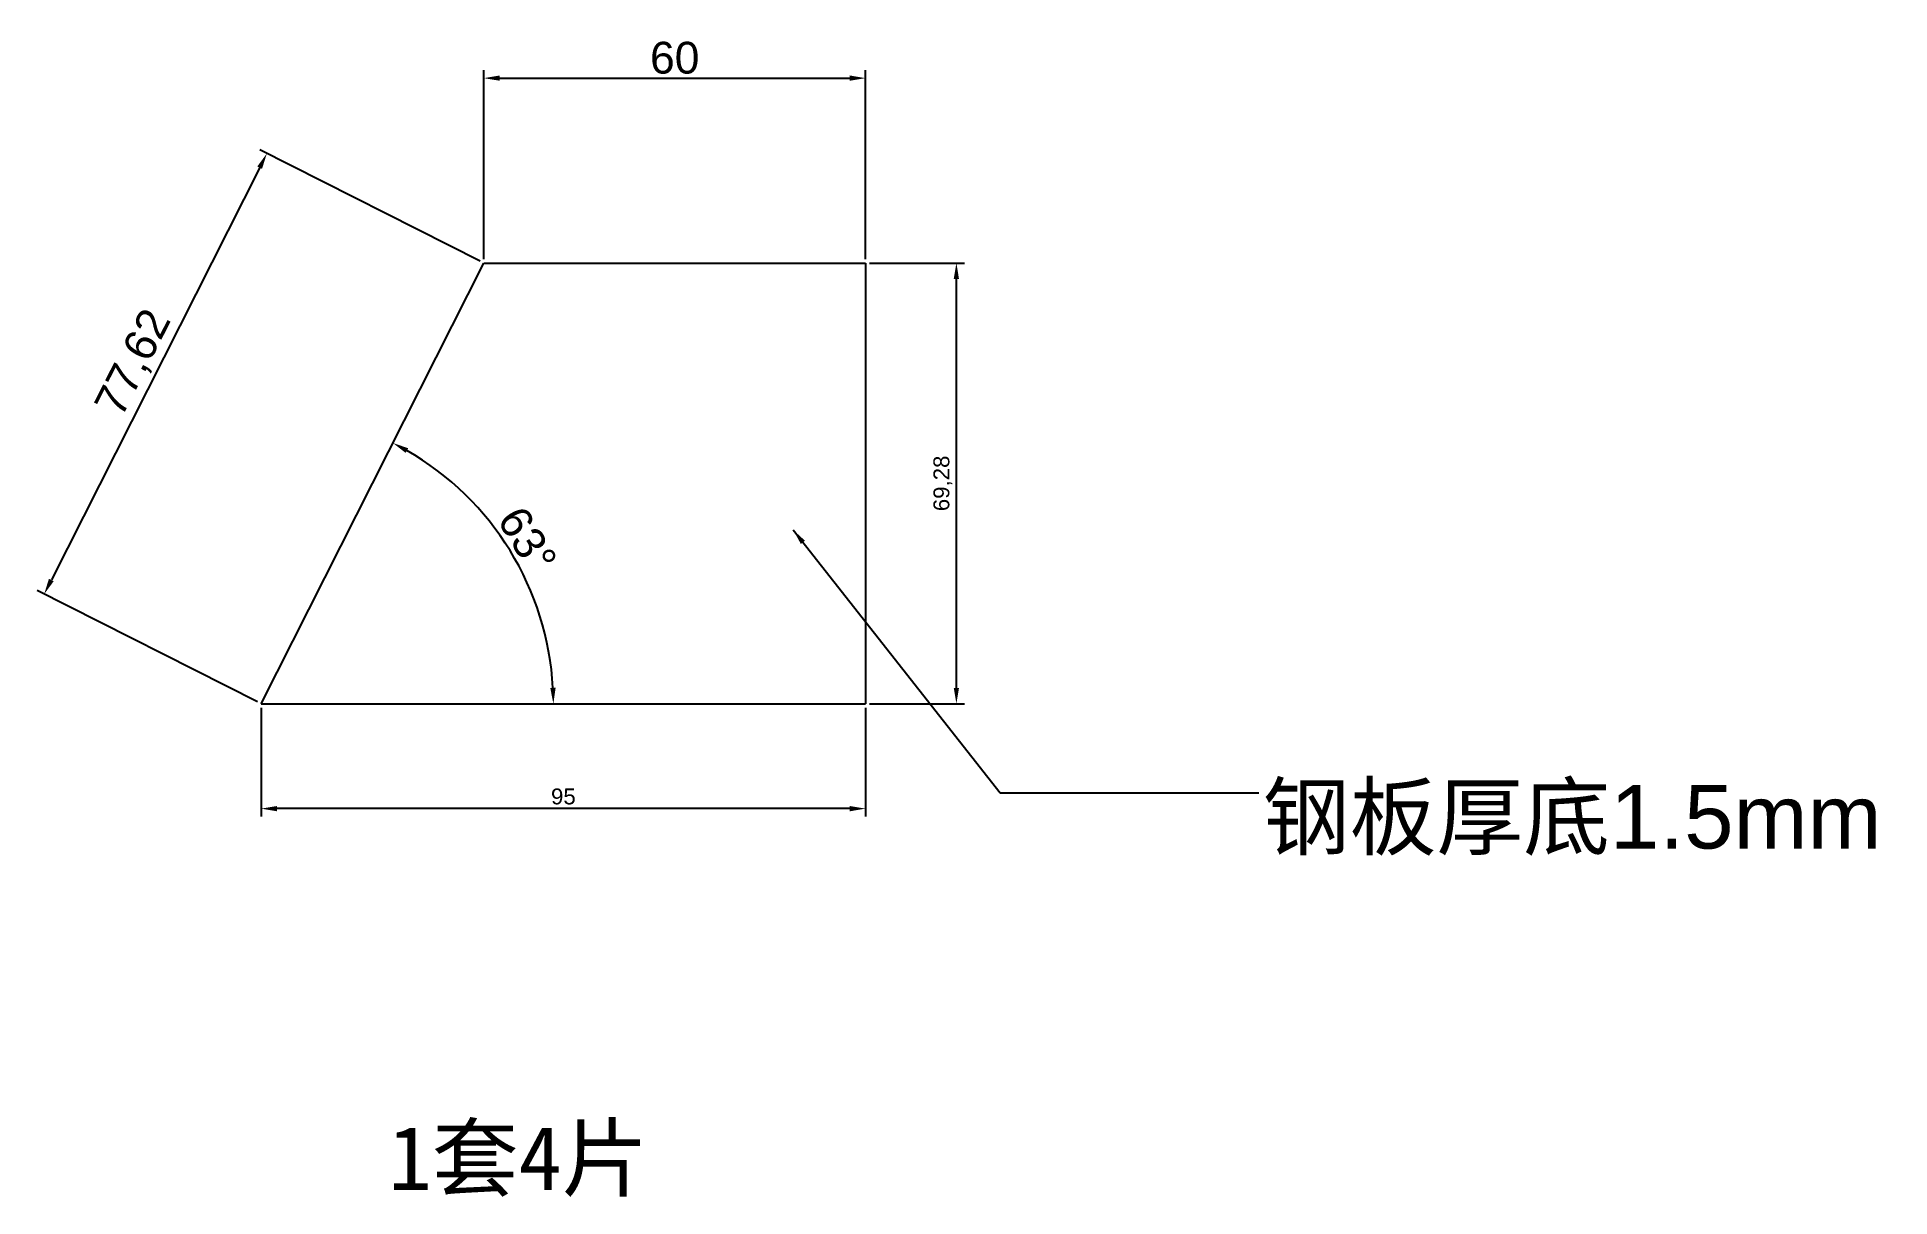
# Model space of a CAD drawing. Header units: millimetres. Extents: x -30 to 261, y -78 to 105.
import ezdxf

# ---------------------------------------------------------------- set-up
doc = ezdxf.new("R2010")
doc.units = ezdxf.units.MM
doc.styles.get("Standard").update_dxf_attribs({"font": 'arial.ttf'})
doc.dimstyles.new('ISO-25', dxfattribs={"dimtxt": 2.5, "dimasz": 2.5, "dimexe": 1.25, "dimexo": 0.625, "dimtad": 1, "dimtxsty": 'Standard', "dimcen": 2.5, "dimadec": 0, "dimazin": 0, "dimtfac": 1, "dimtmove": 0, "dimatfit": 3, "dimfxl": 1, "dimarcsym": 0})

# ---------------------------------------------------------------- blocks, each defined once
blk = doc.blocks.new('*D2')
at = {"color": 0, "lineweight": -2, "transparency": 16777216}
for p, q in [((40, 69.91), (40, 99.6)), ((100, 69.91), (100, 99.6)), ((42.5, 98.35), (97.5, 98.35))]:
    blk.add_line(p, q, dxfattribs=at)
at = {"color": 0, "transparency": 16777216}
for points in [[(42.5, 98.77), (42.5, 97.94), (40, 98.35)], [(97.5, 98.77), (97.5, 97.94), (100, 98.35)]]:
    blk.add_solid(points, dxfattribs=at)
at = {"layer": 'Defpoints', "color": 0, "transparency": 16777216}
for p in [(100, 98.35), (40, 69.28), (100, 69.28)]:
    blk.add_point(p, dxfattribs=at)
at = {"color": 0, "transparency": 16777216, "insert": (70, 101.53), "char_height": 5, "attachment_point": 5}
blk.add_mtext('60', dxfattribs=at)
blk = doc.blocks.new('*D3')
at = {"color": 0, "lineweight": -2, "transparency": 16777216}
for p, q in [((39.44, 69.56), (4.78, 87.07)), ((4.77, 84.28), (-27.97, 19.46)), ((4.44, 0.28), (-30.22, 17.79))]:
    blk.add_line(p, q, dxfattribs=at)
at = {"color": 0, "transparency": 16777216}
for points in [[(4.4, 84.47), (5.14, 84.09), (5.9, 86.51)], [(-28.35, 19.65), (-27.6, 19.27), (-29.1, 17.23)]]:
    blk.add_solid(points, dxfattribs=at)
at = {"layer": 'Defpoints', "color": 0, "transparency": 16777216}
for p in [(40, 69.28), (-29.1, 17.23), (5, 0)]:
    blk.add_point(p, dxfattribs=at)
at = {"color": 0, "transparency": 16777216, "insert": (-14.84, 53.51), "char_height": 5, "attachment_point": 5, "rotation": 63.1979}
blk.add_mtext('77,62', dxfattribs=at)
blk = doc.blocks.new('*D4')
at = {"color": 0, "lineweight": -2, "transparency": 16777216}
blk.add_arc((5, 0), 45.93, 3.1193, 60.0787, dxfattribs=at)
at = {"color": 0, "transparency": 16777216}
for points in [[(27.71, 39.44), (28.11, 40.17), (25.71, 40.99)], [(51.28, 2.51), (50.44, 2.49), (50.93, 0)]]:
    blk.add_solid(points, dxfattribs=at)
at = {"layer": 'Defpoints', "color": 0, "transparency": 16777216}
for p in [(40, 69.28), (47.86, 16.51), (5, 0), (5, 0), (100, 0)]:
    blk.add_point(p, dxfattribs=at)
at = {"color": 0, "transparency": 16777216, "insert": (46.83, 25.73), "char_height": 5, "attachment_point": 5, "rotation": 301.599}
blk.add_mtext('63°', dxfattribs=at)
blk = doc.blocks.new('*D5')
at = {"color": 0, "lineweight": -2, "transparency": 16777216}
for p, q in [((5, -0.62), (5, -17.74)), ((100, -0.62), (100, -17.74)), ((97.5, -16.49), (7.5, -16.49))]:
    blk.add_line(p, q, dxfattribs=at)
at = {"color": 0, "transparency": 16777216}
for points in [[(7.5, -16.08), (7.5, -16.91), (5, -16.49)], [(97.5, -16.08), (97.5, -16.91), (100, -16.49)]]:
    blk.add_solid(points, dxfattribs=at)
at = {"layer": 'Defpoints', "color": 0, "transparency": 16777216}
for p in [(5, 0), (100, 0), (5, -16.49)]:
    blk.add_point(p, dxfattribs=at)
at = {"color": 0, "transparency": 16777216, "insert": (52.5, -14.59), "char_height": 2.5, "attachment_point": 5}
blk.add_mtext('95', dxfattribs=at)
blk = doc.blocks.new('*D6')
at = {"color": 0, "lineweight": -2, "transparency": 16777216}
for p, q in [((100.62, 69.28), (115.52, 69.28)), ((114.27, 2.5), (114.27, 66.78)), ((100.62, 0), (115.52, 0))]:
    blk.add_line(p, q, dxfattribs=at)
at = {"color": 0, "transparency": 16777216}
for points in [[(113.85, 66.78), (114.68, 66.78), (114.27, 69.28)], [(113.85, 2.5), (114.68, 2.5), (114.27, 0)]]:
    blk.add_solid(points, dxfattribs=at)
at = {"layer": 'Defpoints', "color": 0, "transparency": 16777216}
for p in [(100, 69.28), (114.27, 69.28), (100, 0)]:
    blk.add_point(p, dxfattribs=at)
at = {"color": 0, "transparency": 16777216, "insert": (112.14, 34.64), "char_height": 2.5, "attachment_point": 5, "rotation": 90}
blk.add_mtext('69,28', dxfattribs=at)

msp = doc.modelspace()

# ---------------------------------------------------------------- linework, layer by layer
at = {"color": 0}
for p, q in [((5, 0), (40, 69.282)), ((40, 69.282), (100, 69.282)), ((100, 69.282), (100, 0)), ((5, 0), (100, 0))]:
    msp.add_line(p, q, dxfattribs=at)

# ---------------------------------------------------------------- texts
at = {"color": 3, "insert": (162.435, -12.766), "char_height": 10, "width": 115.28772, "attachment_point": 1}
msp.add_mtext('{\\fSimSun|b0|i0|c134|p2;钢板厚底}1.5mm', dxfattribs=at)
at = {"color": 1, "insert": (25.005, -66.419), "char_height": 10, "width": 115.28772, "attachment_point": 1}
msp.add_mtext('{\\fSimSun|b0|i0|c134|p2;1套4片}', dxfattribs=at)

# ---------------------------------------------------------------- dimensions: what is measured, and where the dimension line sits
at = {"color": 3}
dim = msp.add_linear_dim(base=(100, 98.352), p1=(40, 69.282), p2=(100, 69.282), dimstyle='ISO-25', override={"dimtxt": 5}, dxfattribs=at)
dim.commit()
dim.dimension.update_dxf_attribs({"geometry": '*D2', "text_midpoint": (70, 101.53)})
dim = msp.add_aligned_dim(p1=(40, 69.282), p2=(5, 0), distance=-38.207, dimstyle='ISO-25', override={"dimtxt": 5}, dxfattribs=at)
dim.commit()
dim.dimension.update_dxf_attribs({"geometry": '*D3', "text_midpoint": (-14.842, 53.506)})
dim = msp.add_angular_dim_2l(base=(47.857, 16.508), line1=((5, 0), (100, 0)), line2=((5, 0), (40, 69.282)), dimstyle='ISO-25', override={"dimtxt": 5}, dxfattribs=at)
dim.commit()
dim.dimension.update_dxf_attribs({"geometry": '*D4', "text_midpoint": (46.826, 25.73)})
dim = msp.add_linear_dim(base=(114.266, 69.282), p1=(100, 0), p2=(100, 69.282), angle=90, dimstyle='ISO-25', dxfattribs=at)
dim.commit()
dim.dimension.update_dxf_attribs({"geometry": '*D6', "text_midpoint": (112.139, 34.641)})
dim = msp.add_linear_dim(base=(5, -16.493), p1=(100, 0), p2=(5, 0), dimstyle='ISO-25', dxfattribs=at)
dim.commit()
dim.dimension.update_dxf_attribs({"geometry": '*D5', "text_midpoint": (52.5, -14.591)})

# ---------------------------------------------------------------- leaders
at = {"color": 3, "annotation_type": 0, "has_hookline": 1, "hookline_direction": 0, "text_width": 98.554}
msp.add_leader([(88.606, 27.337), (121.141, -14.016), (161.81, -14.016)], dimstyle='ISO-25', override={"dimgap": 0.625, "dimtad": 0}, dxfattribs=at)

doc.saveas('drawing.dxf')
